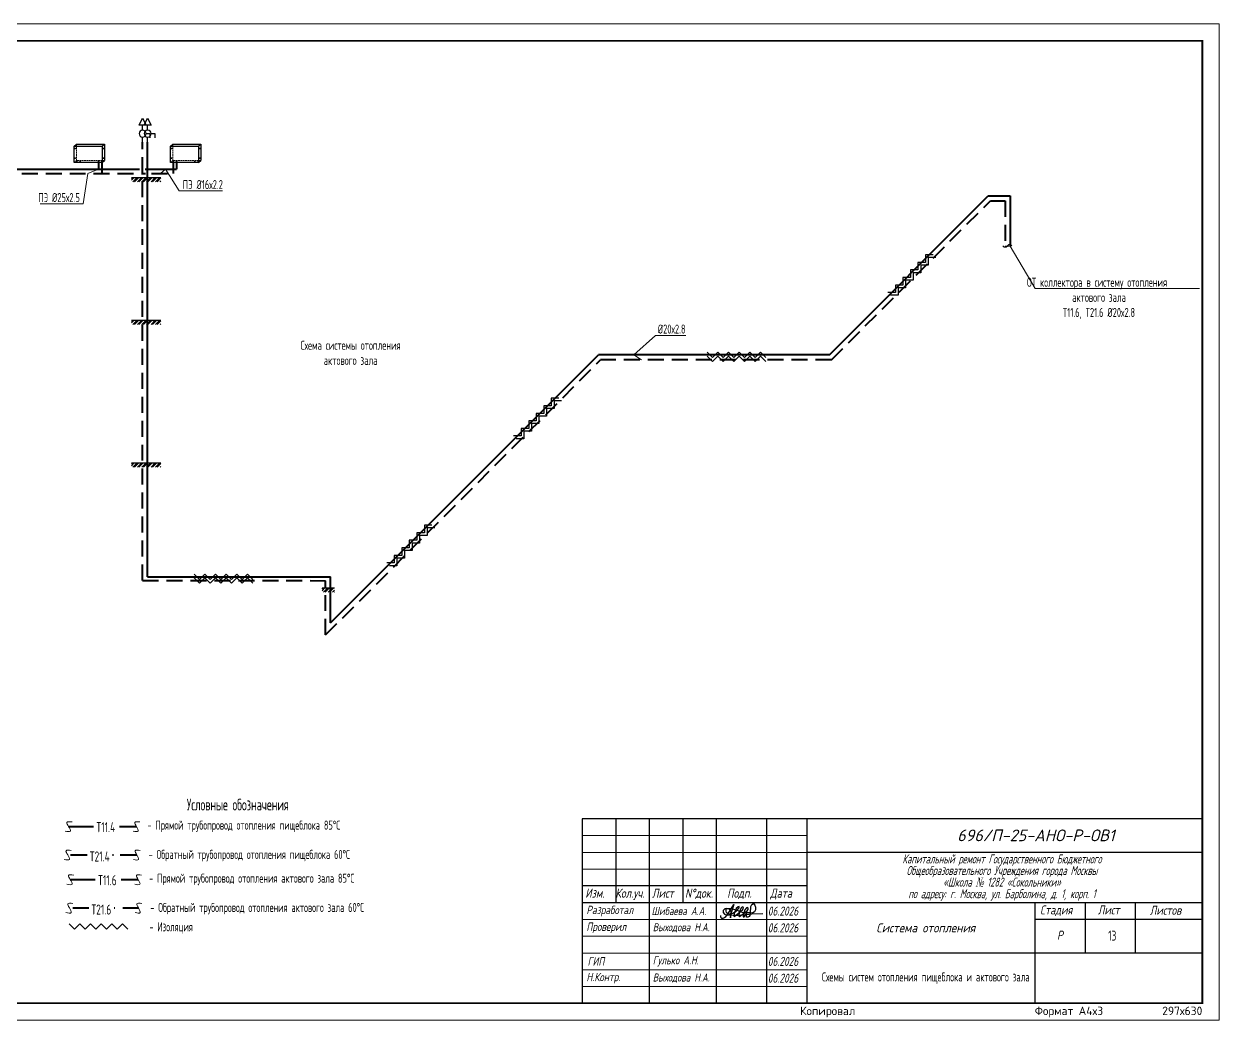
# Model space of a CAD drawing. Header units: millimetres. Extents: x -3929 to 624051, y 52832 to 514950.
# Drawn here: x 44543 to 80196, y 152597 to 182297 of the extents above; entities that cross this region are included whole.
import ezdxf
from ezdxf import colors
from ezdxf.entities.mleader import LeaderData, LeaderLine
from ezdxf.enums import TextEntityAlignment as Align
from ezdxf.math import Vec2, Vec3

# ---------------------------------------------------------------- set-up
doc = ezdxf.new("R2010")
doc.units = ezdxf.units.MM
doc.linetypes.add('GOST2.303 4', pattern=[7, 5, -2, 0])
doc.linetypes.add('Hidden', pattern=[7.14375, 4.7625, -2.38125])
for name, color, linetype in [('9_Форматы', 7, 'Continuous'), ('выноски2', 1, 'Continuous'), ('стояки', 7, 'Continuous'), ('т21.4', 142, 'Continuous')]:
    doc.layers.add(name, color=color, linetype=linetype)
doc.layers.add('9_Форматы надписи', color=7, linetype='Continuous', plot=False)
for name, color, linetype, lineweight in [('_надписи ОВ', 7, 'Continuous', 20), ('Shtamp', 7, 'Continuous', 35), ('АР-ШТАМП', 7, 'Continuous', 15), ('Арматура', 4, 'Continuous', 30), ('ОВ', 6, 'Continuous', 40), ('ОВ-ИЗОЛЯЦИЯ', 7, 'Continuous', 25), ('ОВ-рамка', 7, 'Continuous', 30), ('ОВ-ТЕКСТ', 7, 'Continuous', 25), ('СПДС_Штриховка', 252, 'Continuous', 9), ('ТЕКСТ', 252, 'Continuous', 13)]:
    doc.layers.add(name, color=color, linetype=linetype, lineweight=lineweight)
for name, color, linetype, true_color in [('Подпись', 7, 'Continuous', 0x082cf7), ('т11.1', 1, 'Continuous', 0xff0000), ('т11.4', 7, 'Continuous', 0xd600d6), ('т21.1', 5, 'Continuous', 0x0000ff)]:
    doc.layers.add(name, color=color, linetype=linetype, true_color=true_color)
doc.styles.add('ГОСТ', font='isocpeur.ttf', dxfattribs={"width": 0.8, "height": 250})
doc.styles.add('М2', font='isocpeui.ttf', dxfattribs={"width": 0.8})
doc.styles.add('РАЗМЕРНЫЙ', font='simplex.shx', dxfattribs={"width": 0.6, "oblique": 15})
doc.styles.add('СТИЛЬ', font='simplex.shx', dxfattribs={"width": 0.65})

# ---------------------------------------------------------------- blocks, each defined once
blk = doc.blocks.new('В.к.')
at = {"layer": 'Арматура', "color": 7, "lineweight": 30}
for p, q in [((0, 424), (-61, 302)), ((60, 302), (0, 424)), ((-61, 302), (60, 302)), ((0, 211), (0, 302)), ((-62, 152), (-129, 152)), ((-129, 152), (-129, 76)), ((0, 0), (0, 91))]:
    blk.add_line(p, q, dxfattribs=at)
blk.add_circle((0, 152), 60.9, dxfattribs=at)
blk = doc.blocks.new('gh павнель')
at = {"color": 32, "lineweight": 30, "ltscale": 0.1, "true_color": 0xcd6928}
for p, q in [((29457, 6419), (30297, 6419)), ((30297, 6419), (30297, 5931))]:
    blk.add_line(p, q, dxfattribs=at)
at = {"color": 32, "linetype": 'GOST2.303 4', "lineweight": 18, "ltscale": 10, "true_color": 0xcd6928}
for p, q in [((29457, 5931), (29457, 6419)), ((30297, 5931), (29457, 5931))]:
    blk.add_line(p, q, dxfattribs=at)
at = {"color": 32, "lineweight": 30, "ltscale": 0.1, "true_color": 0xcd6928}
for points in [[(29386, 6364), (29457, 6419)], [(30226, 6364), (30297, 6419)], [(30226, 5877), (30297, 5931)]]:
    blk.add_lwpolyline(points, dxfattribs=at)
blk.add_lwpolyline([(29386, 6364), (30226, 6364), (30226, 5877), (29386, 5877)], close=True, dxfattribs=at)
at = {"color": 32, "linetype": 'GOST2.303 4', "lineweight": 18, "ltscale": 10, "true_color": 0xcd6928}
blk.add_lwpolyline([(29386, 5877), (29457, 5931)], dxfattribs=at)
at = {"color": 32, "lineweight": 30, "ltscale": 0.1, "true_color": 0xcd6928}
for p in [(29422, 6292), (30262, 6292), (29422, 6004), (29472, 5904), (29572, 5904), (30112, 5904), (30212, 5904), (30262, 6004)]:
    blk.add_point(p, dxfattribs=at)
blk = doc.blocks.new('*U3000')
at = {"layer": '9_Форматы', "color": 7, "linetype": 'Continuous', "lineweight": 9, "ltscale": 100}
blk.add_lwpolyline([(5, -5), (5, 292), (-625, 292), (-625, -5)], close=True, dxfattribs=at)
at = {"layer": '9_Форматы', "color": 7, "linetype": 'Continuous', "lineweight": 9, "ltscale": 100, "const_width": 0.5}
blk.add_lwpolyline([(0, 0), (0, 287), (-605, 287), (-605, 0)], close=True, dxfattribs=at)
at = {"layer": '9_Форматы', "color": 7, "style": 'ГОСТ'}
for s, p in [('Копировал', (-120, -1)), ('Формат А4х3', (-50, -1))]:
    blk.add_text(s, height=2.5, dxfattribs=at).set_placement(p, align=Align.TOP_LEFT)
at = {"layer": '9_Форматы надписи', "color": 7, "style": 'ГОСТ'}
blk.add_text('297х630', height=2.5, dxfattribs=at).set_placement((0, -3.5), align=Align.RIGHT)
blk = doc.blocks.new('Штамп 22-РД-Б1-Р1-ОВ.1')
at = {"layer": 'АР-ШТАМП', "lineweight": 30, "transparency": 33554687}
blk.add_lwpolyline([(-18500, 0), (0, 0), (0, 5500), (-18500, 5500)], close=True, dxfattribs=at)
for points in [[(-17500, 5500), (-17500, 3000)], [(-16500, 5500), (-16500, 0)], [(-15500, 5500), (-15500, 3000)], [(-14500, 5500), (-14500, 0)], [(-13000, 5500), (-13000, 0)], [(-11800, 5500), (-11800, 0)], [(0, 4500), (-11800, 4500), (-11800, 4500)], [(-11800, 3500), (-18500, 3500)], [(-11800, 3000), (-18500, 3000)], [(0, 3000), (-11800, 3000), (-11800, 3000)], [(-5000, 3000), (-5000, 0)], [(-3500, 3000), (-3500, 1500)], [(-2000, 3000), (-2000, 1500)], [(0, 2500), (-5000, 2500)], [(0, 1500), (-11800, 1500), (-11800, 1500)]]:
    blk.add_lwpolyline(points, dxfattribs=at)
at = {"layer": 'АР-ШТАМП', "lineweight": 15, "transparency": 33554687}
for points in [[(-11800, 5000), (-18500, 5000)], [(-11800, 4500), (-18500, 4500)], [(-11800, 4000), (-18500, 4000)], [(-11800, 2500), (-18500, 2500)], [(-11800, 2000), (-18500, 2000)], [(-11800, 1500), (-18500, 1500)], [(-11800, 1000), (-18500, 1000)], [(-11800, 500), (-18500, 500)]]:
    blk.add_lwpolyline(points, dxfattribs=at)
at = {"layer": 'Подпись', "linetype": 'Continuous'}
blk.add_lwpolyline([(-14376, 2617), (-14374, 2584), (-14364, 2561), (-14345, 2542), (-14323, 2536), (-14290, 2542), (-14259, 2558), (-14218, 2591), (-14159, 2653), (-13975, 2948), (-14064, 2666), (-14079, 2550), (-14056, 2734), (-14097, 2794), (-14145, 2818), (-14193, 2822), (-14216, 2789), (-14218, 2743), (-14204, 2703), (-14168, 2687), (-14124, 2669), (-14055, 2667), (-14002, 2687), (-13951, 2714), (-13904, 2752), (-13865, 2785), (-13836, 2826), (-13816, 2848), (-13821, 2882), (-13851, 2878), (-13903, 2822), (-13932, 2759), (-13961, 2677), (-13973, 2612), (-13963, 2592), (-13936, 2606), (-13779, 2735), (-13708, 2794), (-13690, 2861), (-13710, 2878), (-13748, 2852), (-13814, 2727), (-13829, 2595), (-13802, 2591), (-13579, 2753), (-13546, 2800), (-13547, 2836), (-13570, 2852), (-13602, 2845), (-13648, 2785), (-13676, 2683), (-13694, 2578), (-13672, 2574), (-13650, 2610), (-13616, 2663), (-13575, 2705), (-13535, 2707), (-13509, 2709), (-13491, 2684), (-13495, 2623), (-13521, 2590), (-13555, 2566), (-13593, 2565), (-13600, 2579), (-13601, 2638), (-13584, 2696), (-13575, 2705), (-13509, 2709), (-13491, 2684), (-13479, 2701), (-13472, 2884), (-13436, 2950), (-13389, 2971), (-13345, 2931), (-13328, 2868), (-13326, 2790), (-13355, 2730), (-13410, 2696), (-13618, 2691), (-13719, 2710), (-13806, 2741), (-13867, 2763), (-13911, 2779), (-13977, 2793), (-14075, 2813), (-14248, 2815), (-14298, 2772), (-14295, 2705), (-14255, 2662), (-14202, 2639), (-13997, 2626), (-13852, 2624), (-13699, 2642), (-13442, 2665), (-13114, 2682)], dxfattribs=at)
at = {"layer": 'Shtamp', "color": 7, "ltscale": 33.333333, "style": 'М2'}
blk.add_text('696/П-25-АНО-Р-ОВ1', height=350, dxfattribs=at).set_placement((-7314, 4832))
at = {"layer": 'Shtamp', "ltscale": 33.333333, "style": 'М2', "width": 0.8}
for s, p in [('Изм.', (-18406, 3149)), ('Кол.уч.', (-17506, 3149)), ('Лист ', (-16417, 3149)), ('N°док.', (-15430, 3149)), ('Подп.', (-14174, 3149)), ('Дата', (-12892, 3149)), ('Cтадия', (-4844, 2649)), ('Лист ', (-3117, 2649)), ('Листов', (-1567, 2639)), ('Р', (-4334, 1896))]:
    blk.add_text(s, height=270, dxfattribs=at).set_placement(p)
at = {"layer": 'Shtamp', "color": 7, "ltscale": 33.333333, "style": 'М2', "width": 0.75}
for p in [(-12960, 2615), (-12960, 2115), (-12960, 1115), (-12960, 615)]:
    blk.add_text('06.2026', height=270, dxfattribs=at).set_placement(p)
at = {"layer": 'Shtamp', "ltscale": 33.333333, "char_height": 270, "attachment_point": 5, "line_spacing_factor": 0.768}
for s, insert, width, style in [('\\pxl1.18333,r1.7625,qc;Капитальный ремонт Государственного Бюджетного \\PОбщеобразовательного Учреждения города Москвы \\P«Школа {\\fTimes New Roman|b0|i0|c204|p18;№} 1282 «Сокольники» \\Pпо адресу: г. Москва, ул. Барболина, д. 1, корп. 1', (-5900, 3750), 11799.97, 'РАЗМЕРНЫЙ'), ('\\pxi1,sm0.75;{\\W0.9;\\C7;Система отопления}', (-8384, 2250), 6643.18, 'М2')]:
    blk.add_mtext(s, dxfattribs=dict(at, insert=insert, width=width, style=style))
at = {"layer": 'Shtamp', "color": 18, "ltscale": 100, "true_color": 0x000000, "width": 2000, "attachment_point": 4, "style": 'М2'}
for s, insert, char_height in [('\\pxi0.002,t0;{\\W0.8;\\C256; Разработал}', (-18500, 2750), 250), ('{\\W0.8;\\C256;Шибаева А.А.}', (-16429, 2752), 240), ('\\pxi0.002,t0;{\\W0.8;\\C256; Проверил}', (-18500, 2250), 250), ('\\pxi0.002,t0;{\\W0.8;\\C256;ГИП}', (-18339, 1250), 250), ('\\pxi0.002,t0;{\\W0.8;\\C256; Н.Контр.}', (-18500, 750), 250)]:
    blk.add_mtext(s, dxfattribs=dict(at, insert=insert, char_height=char_height))
at = {"layer": 'Shtamp', "color": 1, "ltscale": 100, "true_color": 0xff0000, "char_height": 240, "width": 2000, "attachment_point": 4, "style": 'М2'}
for s, insert in [('{\\C256;Выходова Н.А.}', (-16393, 2250)), ('{\\C256;Гулько А.Н.}', (-16393, 1250)), ('{\\C256;Выходова Н.А.}', (-16393, 750))]:
    blk.add_mtext(s, dxfattribs=dict(at, insert=insert))

msp = doc.modelspace()

# ---------------------------------------------------------------- hatches: boundary and pattern name
at = {"layer": 'СПДС_Штриховка', "lineweight": 25}
h = msp.add_hatch(dxfattribs=at)
h.set_pattern_fill('ANSI32', color=253, scale=10)
h.set_pattern_definition([(45, (439471.24, 499627), (-67.351921, 67.351921), []), (45, (439516.14, 499627), (-67.351921, 67.351921), [])])
h.paths.add_polyline_path([(48625.125, 177721.022), (47750.472, 177721.022), (47750.472, 177593.352), (48625.125, 177593.352)])
h = msp.add_hatch(dxfattribs=at)
h.set_pattern_fill('ANSI32', color=253, scale=10)
h.set_pattern_definition([(45, (439471.24, 495370.27), (-67.351921, 67.351921), []), (45, (439516.14, 495370.27), (-67.351921, 67.351921), [])])
h.paths.add_polyline_path([(48625.125, 173464.284), (47750.472, 173464.284), (47750.472, 173336.615), (48625.125, 173336.615)])
h = msp.add_hatch(dxfattribs=at)
h.set_pattern_fill('ANSI32', color=253, scale=10)
h.set_pattern_definition([(45, (439471.24, 491113.53), (-67.351921, 67.351921), []), (45, (439516.14, 491113.53), (-67.351921, 67.351921), [])])
h.paths.add_polyline_path([(48625.125, 169207.547), (47750.472, 169207.547), (47750.472, 169079.877), (48625.125, 169079.877)])
h = msp.add_hatch(dxfattribs=at)
h.set_pattern_fill('ANSI32', color=253, scale=10)
h.set_pattern_definition([(45, (445157.07, 487386.6), (-67.351921, 67.351921), []), (45, (445201.97, 487386.6), (-67.351921, 67.351921), [])])
h.paths.add_polyline_path([(53810.958, 165480.617), (53436.305, 165480.617), (53436.305, 165352.947), (53810.958, 165352.947)])

# ---------------------------------------------------------------- linework, layer by layer
at = {"color": 253, "lineweight": 25, "ltscale": 0.1}
for p, q in [((47756.815, 177721.022), (48625.125, 177721.022)), ((47756.815, 173464.284), (48625.125, 173464.284)), ((47756.815, 169207.547), (48625.125, 169207.547)), ((53442.648, 165480.617), (53810.958, 165480.617))]:
    msp.add_line(p, q, dxfattribs=at)
at = {"layer": '_надписи ОВ', "ltscale": 10}
for points in [[(45774.039, 158229.033), (45928.222, 158229.135), (45876.408, 158368.904), (45827.052, 158491.086), (45977.756, 158503.253)], [(47798.819, 158228.66), (47953.002, 158228.763), (47901.188, 158368.532), (47851.832, 158490.714), (48002.536, 158502.88)], [(45747.039, 157383.645), (45901.222, 157383.747), (45849.408, 157523.516), (45800.052, 157645.698), (45950.756, 157657.864)], [(47808.433, 157383.27), (47962.616, 157383.373), (47910.802, 157523.141), (47861.446, 157645.324), (48012.15, 157657.49)], [(45823.864, 156646.926), (45978.047, 156647.029), (45926.233, 156786.797), (45876.877, 156908.98), (46027.581, 156921.146)], [(47848.644, 156646.554), (48002.827, 156646.656), (47951.013, 156786.425), (47901.657, 156908.607), (48052.361, 156920.773)], [(45796.864, 155801.538), (45951.047, 155801.64), (45899.233, 155941.409), (45849.877, 156063.591), (46000.581, 156075.758)], [(47858.258, 155801.163), (48012.441, 155801.266), (47960.627, 155941.035), (47911.271, 156063.217), (48061.975, 156075.383)]]:
    msp.add_spline(points, degree=3, dxfattribs=at)
at = {"layer": 'ОВ-ИЗОЛЯЦИЯ', "color": 7, "linetype": 'ByBlock'}
for points in [[(71663.21, 175411.523), (71438.21, 175411.523), (71438.21, 175186.523), (71213.21, 175186.523), (71213.21, 174961.523), (70988.21, 174961.523), (70988.21, 174736.523), (70763.21, 174736.523), (70763.21, 174511.523), (70538.21, 174511.523), (70538.21, 174286.523), (70313.21, 174286.523)], [(71744.38, 175330.143), (71519.38, 175330.143), (71519.38, 175105.143), (71294.38, 175105.143), (71294.38, 174880.143), (71069.38, 174880.143), (71069.38, 174655.143), (70844.38, 174655.143), (70844.38, 174430.143), (70619.38, 174430.143), (70619.38, 174205.143), (70394.38, 174205.143)], [(66674.586, 172236.578), (66515.487, 172395.677), (66356.388, 172236.578), (66197.289, 172395.677), (66038.19, 172236.578), (65879.091, 172395.677), (65719.992, 172236.578), (65560.893, 172395.677), (65401.794, 172236.578), (65242.695, 172395.677), (65083.596, 172236.578), (64924.497, 172395.677)], [(66674.735, 172351.519), (66515.635, 172510.618), (66356.536, 172351.519), (66197.437, 172510.618), (66038.338, 172351.519), (65879.239, 172510.618), (65720.14, 172351.519), (65561.041, 172510.618), (65401.942, 172351.519), (65242.843, 172510.618), (65083.744, 172351.519), (64924.645, 172510.618)], [(60500.789, 171136.001), (60275.789, 171136.001), (60275.789, 170911.001), (60050.789, 170911.001), (60050.789, 170686.001), (59825.789, 170686.001), (59825.789, 170461.001), (59600.789, 170461.001), (59600.789, 170236.001), (59375.789, 170236.001), (59375.789, 170011.001), (59150.789, 170011.001)], [(60581.959, 171054.62), (60356.959, 171054.62), (60356.959, 170829.62), (60131.959, 170829.62), (60131.959, 170604.62), (59906.959, 170604.62), (59906.959, 170379.62), (59681.959, 170379.62), (59681.959, 170154.62), (59456.959, 170154.62), (59456.959, 169929.62), (59231.959, 169929.62)], [(56715.121, 167350.333), (56490.121, 167350.333), (56490.121, 167125.333), (56265.121, 167125.333), (56265.121, 166900.333), (56040.121, 166900.333), (56040.121, 166675.333), (55815.121, 166675.333), (55815.121, 166450.333), (55590.121, 166450.333), (55590.121, 166225.333), (55365.121, 166225.333)], [(56796.291, 167268.952), (56571.291, 167268.952), (56571.291, 167043.952), (56346.291, 167043.952), (56346.291, 166818.952), (56121.291, 166818.952), (56121.291, 166593.952), (55896.291, 166593.952), (55896.291, 166368.952), (55671.291, 166368.952), (55671.291, 166143.952), (55446.291, 166143.952)], [(51375.036, 165735.735), (51215.937, 165894.834), (51056.838, 165735.735), (50897.739, 165894.834), (50738.64, 165735.735), (50579.541, 165894.834), (50420.442, 165735.735), (50261.343, 165894.834), (50102.244, 165735.735), (49943.145, 165894.834), (49784.046, 165735.735), (49624.947, 165894.834)], [(51374.887, 165620.794), (51215.788, 165779.893), (51056.689, 165620.794), (50897.59, 165779.893), (50738.491, 165620.794), (50579.392, 165779.893), (50420.293, 165620.794), (50261.194, 165779.893), (50102.095, 165620.794), (49942.996, 165779.893), (49783.897, 165620.794), (49624.798, 165779.893)], [(45894.726, 155465.795), (46053.825, 155306.696), (46212.924, 155465.795), (46372.023, 155306.696), (46531.122, 155465.795), (46690.221, 155306.696), (46849.32, 155465.795), (47008.419, 155306.696), (47167.518, 155465.795), (47326.617, 155306.696), (47485.716, 155465.795), (47644.815, 155306.696)]]:
    msp.add_lwpolyline(points, dxfattribs=at)
at = {"layer": 'стояки', "color": 7, "lineweight": 30}
for centre, start, end in [((73809.888, 175732.717), 216.5656753, 323.4343247), ((73948.488, 175629.913), 36.5656753, 143.4343247)]:
    msp.add_arc(centre, 86.282, start, end, dxfattribs=at)
at = {"layer": 'т11.1', "color": 233, "lineweight": 40}
for p, q in [((48234.838, 165815.285), (48234.838, 178769.166)), ((30092.075, 177964.885), (47993.484, 177964.885)), ((46765.341, 178194.412), (46765.341, 177964.885)), ((48158.819, 177964.885), (49096.724, 177964.885)), ((49096.724, 178194.412), (49096.724, 177964.885)), ((68570.255, 172431.068), (73312.29, 177173.104)), ((73312.29, 177173.104), (73959.593, 177173.104)), ((73959.593, 177173.104), (73959.593, 175673.104)), ((53693.587, 164441.299), (61683.356, 172431.068)), ((68570.255, 172431.068), (61683.356, 172431.068)), ((48234.838, 165815.285), (53693.587, 165815.285)), ((53693.587, 164441.299), (53693.587, 165815.285)), ((46664.318, 156777.601), (45922.039, 156777.732)), ((47956.433, 156777.357), (47442.465, 156777.471))]:
    msp.add_line(p, q, dxfattribs=at)
at = {"layer": 'т11.4', "lineweight": 40}
for p, q in [((46614.492, 158359.708), (45872.214, 158359.839)), ((47906.608, 158359.464), (47392.64, 158359.578))]:
    msp.add_line(p, q, dxfattribs=at)
at = {"layer": 'т21.1', "color": 165, "linetype": 'Hidden', "lineweight": 40, "ltscale": 100, "true_color": 0x5e67af}
for p, q in [((48084.838, 165704.383), (48084.838, 178769.154)), ((46865.341, 178194.412), (46865.341, 177834.018)), ((48996.724, 178194.412), (48996.724, 177834.018)), ((30192.075, 177864.885), (48172.417, 177835.371)), ((48349.073, 177835.082), (48996.724, 177834.018)), ((68632.387, 172281.068), (73374.422, 177023.104)), ((73374.422, 177023.104), (73809.593, 177023.104)), ((73809.593, 177023.104), (73809.593, 175673.104)), ((53543.587, 164079.167), (61745.488, 172281.068)), ((68632.387, 172281.068), (61745.488, 172281.068)), ((48084.838, 165704.383), (53543.587, 165697.324)), ((53543.587, 164079.167), (53543.587, 165697.324)), ((46482.591, 155932.213), (45904.653, 155932.342)), ((47966.047, 155931.967), (47239.216, 155932.246))]:
    msp.add_line(p, q, dxfattribs=at)
at = {"layer": 'т21.4', "linetype": 'GOST2.303 4', "lineweight": 40, "ltscale": 100}
for p, q in [((46432.766, 157514.32), (45854.827, 157514.448)), ((47916.221, 157514.074), (47189.391, 157514.353))]:
    msp.add_line(p, q, dxfattribs=at)

# ---------------------------------------------------------------- block references
at = {"lineweight": 13}
for p in [(16653.667, 172290.442), (19525.051, 172290.442)]:
    msp.add_blockref('gh павнель', p, dxfattribs=at)
at = {"transparency": 33554687}
msp.add_blockref('Штамп 22-РД-Б1-Р1-ОВ.1', (79696.148, 153096.914, 576.986), dxfattribs=at)
at = {"layer": 'ОВ', "xscale": -1.687500000000001, "yscale": 1.6875, "zscale": 1.6875}
for p in [(48084.838, 178769.166), (48234.838, 178769.166)]:
    msp.add_blockref('В.к.', p, dxfattribs=at)
at = {"layer": 'ОВ-рамка', "ltscale": 100, "transparency": 33554687, "xscale": 100, "yscale": 100, "zscale": 100}
msp.add_blockref('*U3000', (79696.148, 153096.914, 576.986), dxfattribs=at)

# ---------------------------------------------------------------- texts
at = {"layer": '_надписи ОВ', "ltscale": 10, "style": 'СТИЛЬ', "width": 0.6}
for s, height, p in [('Условные обозначения', 350, (49403.778, 158845.658)), ('- Прямой трубопровод отопления пищеблока 85%%DС', 270, (48229.341, 158274.627)), ('- Обратный трубопровод отопления пищеблока 60%%DС', 270, (48262.585, 157401.597)), ('- Прямой трубопровод отопления актового зала 85%%DС', 270, (48279.166, 156692.52)), ('- Обратный трубопровод отопления актового зала 60%%DС', 270, (48312.411, 155819.49)), (' - Изоляция', 270, (48172.324, 155242.132))]:
    msp.add_text(s, height=height, dxfattribs=at).set_placement(p)
at = {"layer": '_надписи ОВ', "ltscale": 10, "char_height": 300, "width": 16480.02357, "attachment_point": 1, "line_spacing_factor": 0.7, "style": 'СТИЛЬ'}
for s, insert in [('Т11.4', (46705.907, 158498.853)), ('Т21.4 ', (46506.807, 157624.883)), ('Т11.6', (46755.733, 156916.746)), ('Т21.6 ', (46556.633, 156042.776))]:
    msp.add_mtext(s, dxfattribs=dict(at, insert=insert))
at = {"layer": 'выноски2', "color": 7, "insert": (56311.256, 172850.607), "char_height": 270, "width": 4047.56645, "attachment_point": 3, "style": 'СТИЛЬ'}
msp.add_mtext('\\pxqc;Схема системы отопления актового зала', dxfattribs=at)
at = {"layer": 'ТЕКСТ', "transparency": 33554687, "attachment_point": 5, "style": 'СТИЛЬ'}
for s, insert, char_height, width in [('\\pxi1,sm0.75;{\\C7;13}', (76859.136, 155115.639, 576.986), 300, 6768.52482), ('\\pxi1,sm0.75;{\\C7;Схемы систем отопления пищеблока и актового зала}', (71311.899, 153846.912, 576.986), 270, 6535.64473)]:
    msp.add_mtext(s, dxfattribs=dict(at, insert=insert, char_height=char_height, width=width))

# ---------------------------------------------------------------- leaders
at = {"layer": 'ОВ-ТЕКСТ', "color": 7}
ml = msp.add_multileader_mtext('Standard', dxfattribs=at)
ml.set_content('\\A1;ПЭ %%C25х2.5', color=7, style='СТИЛЬ')
ml.set_leader_properties(color=7, lineweight=18)
ml.build(insert=Vec2(0, 0))
ml.multileader.update_dxf_attribs({"text_left_attachment_type": 6, "text_right_attachment_type": 6, "dogleg_length": 0.36, "arrow_head_size": 0.126})
ctx = ml.context
ctx.base_point, ctx.char_height, ctx.arrow_head_size, ctx.landing_gap_size, ctx.plane_origin = Vec3(44873.579, 176931.595), 270, 0.126, 0.063, Vec3(46791.198, 177821.796)
ctx.left_attachment, ctx.right_attachment, ctx.text_align_type = 6, 6, 1
notes = []
notes.append((ctx, [(1, (1, 1, 0), (46311.386, 176931.595), (-1, 0), 0.252, [(1, [(46720.03, 177950.578), (46453.679, 177838.193)], 0, [])])]))
ctx.mtext.insert, ctx.mtext.width, ctx.mtext.alignment, ctx.mtext.flow_direction = Vec3(45592.356, 177255.595), 1912.62067, 2, 5
ml = msp.add_multileader_mtext('Standard', dxfattribs=at)
ml.set_content('\\A1;ПЭ %%C16х2.2', color=7, style='СТИЛЬ')
ml.set_leader_properties(color=7, lineweight=18)
ml.build(insert=Vec2(0, 0))
ml.multileader.update_dxf_attribs({"text_left_attachment_type": 6, "text_right_attachment_type": 6, "dogleg_length": 0.36, "arrow_head_size": 0.126})
ctx = ml.context
ctx.base_point, ctx.char_height, ctx.arrow_head_size, ctx.landing_gap_size, ctx.plane_origin = Vec3(49178.877, 177317.711), 270, 0.126, 0.063, Vec3(51063.067, 178207.912)
ctx.left_attachment, ctx.right_attachment, ctx.text_align_type = 6, 6, 1
notes.append((ctx, [(0, (1, 1, 0), (49178.625, 177317.711), (1, 0), 0.252, [(0, [(48619.124, 177834.638), (48770.732, 177964.885)], 0, [])])]))
ctx.mtext.insert, ctx.mtext.width, ctx.mtext.alignment, ctx.mtext.flow_direction = Vec3(49880.94, 177641.711), 1912.62067, 2, 5
ml = msp.add_multileader_mtext('Standard', dxfattribs=at)
ml.set_content('\\A1;ОТ коллектора в систему отопления  актового зала \\PТ11.6, Т21.6 %%C20х2.8 ', color=7, style='СТИЛЬ')
ml.set_leader_properties(color=7, lineweight=18)
ml.build(insert=Vec2(0, 0))
ml.multileader.update_dxf_attribs({"text_left_attachment_type": 6, "text_right_attachment_type": 6, "dogleg_length": 0.36, "arrow_head_size": 0.126})
ctx = ml.context
ctx.base_point, ctx.char_height, ctx.arrow_head_size, ctx.landing_gap_size, ctx.plane_origin = Vec3(74707.995, 174405.665), 270, 0.126, 0.063, Vec3(98735.673, 172301.74)
ctx.left_attachment, ctx.right_attachment, ctx.text_align_type = 6, 6, 1
notes.append((ctx, [(0, (1, 1, 0), (74707.743, 174405.665), (1, 0), 0.252, [(0, [(73809.593, 175673.104), (73959.593, 175673.104)], 0, [])])]))
ctx.mtext.insert, ctx.mtext.width, ctx.mtext.alignment, ctx.mtext.flow_direction = Vec3(76613.486, 174729.665), 4851.61703, 2, 5
ml = msp.add_multileader_mtext('Standard', dxfattribs=at)
ml.set_content('\\A1;%%C20х2.8', color=7, style='СТИЛЬ')
ml.set_leader_properties(color=7, lineweight=18)
ml.build(insert=Vec2(0, 0))
ml.multileader.update_dxf_attribs({"text_left_attachment_type": 6, "text_right_attachment_type": 6, "dogleg_length": 0.36, "arrow_head_size": 0.126})
ctx = ml.context
ctx.base_point, ctx.char_height, ctx.arrow_head_size, ctx.landing_gap_size, ctx.plane_origin = Vec3(63381.813, 173009.887), 270, 0.126, 0.063, Vec3(65377.956, 172060.32)
ctx.left_attachment, ctx.right_attachment, ctx.text_align_type = 6, 6, 1
notes.append((ctx, [(0, (1, 1, 0), (63381.561, 173009.887), (1, 0), 0.252, [(0, [(62969.752, 172281.068), (62734.326, 172431.068)], 0, [])])]))
ctx.mtext.insert, ctx.mtext.width, ctx.mtext.alignment, ctx.mtext.flow_direction = Vec3(63866.591, 173333.887), 1404.14984, 2, 5
for ctx, leaders in notes:
    for number, flags, end, landing, length, lines in leaders:
        leader = LeaderData()
        leader.index, (leader.has_last_leader_line, leader.has_dogleg_vector, leader.attachment_direction) = number, flags
        leader.last_leader_point, leader.dogleg_vector, leader.dogleg_length = Vec3(end), Vec3(landing), length
        for number, points, colour, breaks in lines:
            line = LeaderLine()
            line.index, line.vertices, line.color, line.breaks = number, Vec3.list(points), colors.encode_raw_color(colour), breaks
            leader.lines.append(line)
        ctx.leaders.append(leader)

doc.saveas('drawing.dxf')
